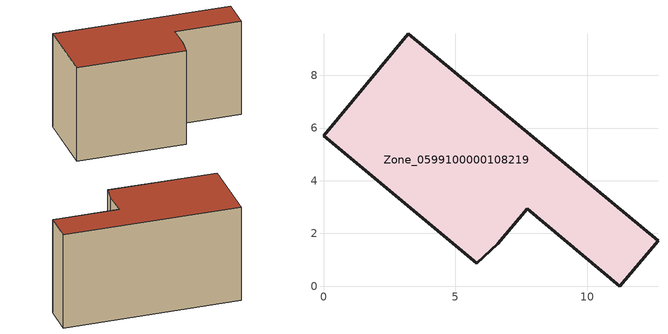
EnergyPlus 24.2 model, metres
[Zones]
Zone_0599100000108219
 floor ground (C_G): 6.6,1.61 5.82,0.86 0,5.71 3.22,9.57 12.69,1.71 11.24,0 7.72,2.94 z0
 wall outside (C_F): 7.72,2.94 11.24,0 12.69,1.71 3.22,9.57 0,5.71 5.82,0.86 6.6,1.61 7.72,2.94 z0:6.91
 roof outside (C_R): 6.6,1.61 7.72,2.94 11.24,0 12.69,1.71 3.22,9.57 0,5.71 5.82,0.86 z6.91
[BUILDING]
Pand.0599100000108219: North Axis=0; Terrain=City; Loads Convergence Tolerance Value=0.04; Temperature Convergence Tolerance Value=0.4; Solar Distribution=FullExterior; Maximum Number of Warmup Days=25; Minimum Number of Warmup Days=1
[Site:Location]
Rotterdam.The.Hague.AP_ZH_NLD Design_Conditions: Latitude=51.96; Longitude=4.45; Time Zone=1; Elevation=-4.5
[SITE:GROUNDTEMPERATURE:BUILDINGSURFACE]
18, 18, 18, 18, 18, 18, 18, 18, 18, 18, 18, 18
[MATERIAL] Thermal Absorptance=0.9; Solar Absorptance=0.7; Visible Absorptance=0.7
Name | Roughness | Thickness | Conductivity | Density | Specific Heat
G.TI.1946 | MediumSmooth | 0.15 | 1 | 540 | 1210
F.TI.1946 | Rough | 0.3 | 0.857143 | 1920 | 840
R.TI.1946 | MediumRough | 0.2 | 0.1 | 1500 | 1000
[CONSTRUCTION]
C_G: G.TI.1946
C_F: F.TI.1946
C_R: R.TI.1946
[ZONE]
Zone_0599100000108219: Type=1; Multiplier=1; Ceiling Height=Autocalculate; Volume=Autocalculate; Floor Area=autocalculate; Part of Total Floor Area=Yes
[ZONEINFILTRATION:DESIGNFLOWRATE]
Infil_Zone_0599100000108219: Zone or ZoneList or Space or SpaceList=Zone_0599100000108219; Schedule=AlwaysOn; Design Flow Rate Calculation Method=Flow/Area; Flow Rate per Floor Area=0.003; Constant Term Coefficient=1; Temperature Term Coefficient=0; Velocity Term Coefficient=0; Velocity Squared Term Coefficient=0
[HVACTEMPLATE:ZONE:IDEALLOADSAIRSYSTEM]
Zone_0599100000108219: Maximum Heating Supply Air Temperature=50; Minimum Cooling Supply Air Temperature=13; Maximum Heating Supply Air Humidity Ratio=0.0156; Minimum Cooling Supply Air Humidity Ratio=0.0077; Heating Limit=NoLimit; Cooling Limit=NoLimit; Dehumidification Control Type=ConstantSensibleHeatRatio; Cooling Sensible Heat Ratio=0.7; Dehumidification Setpoint=60; Humidification Control Type=None; Humidification Setpoint=30; Outdoor Air Method=None; Outdoor Air Flow Rate per Person=0.00944; Outdoor Air Flow Rate per Zone Floor Area=0; Outdoor Air Flow Rate per Zone=0; Demand Controlled Ventilation Type=None; Outdoor Air Economizer Type=NoEconomizer; Heat Recovery Type=None; Sensible Heat Recovery Effectiveness=0.7; Latent Heat Recovery Effectiveness=0.65
[ZONECONTROL:THERMOSTAT]
ThermostatControl_Zone_0599100000108219: Zone or ZoneList=Zone_0599100000108219; Control Type Schedule=DualSetpointControlType; Control 1=Thermostat_Zone_0599100000108219; Temperature Difference Between Cutout And Setpoint=0
[THERMOSTATSETPOINT:DUALSETPOINT]
Thermostat_Zone_0599100000108219: Heating Setpoint Temperature Schedule=HeatingSetpoint_Zone_0599100000108219; Cooling Setpoint Temperature Schedule=CoolingSetpoint_Zone_0599100000108219
[SCHEDULE:COMPACT]
HeatingSetpoint_Zone_0599100000108219: Through: 12/31, For: AllDays, Until: 24:00, 21
CoolingSetpoint_Zone_0599100000108219: Through: 12/31, For: AllDays, Until: 24:00, 24
DualSetpointControlType: Through: 12/31, For: AllDays, Until: 24:00, 4
AlwaysOn: Through: 12/31, For: AllDays, Until: 24:00, 1
